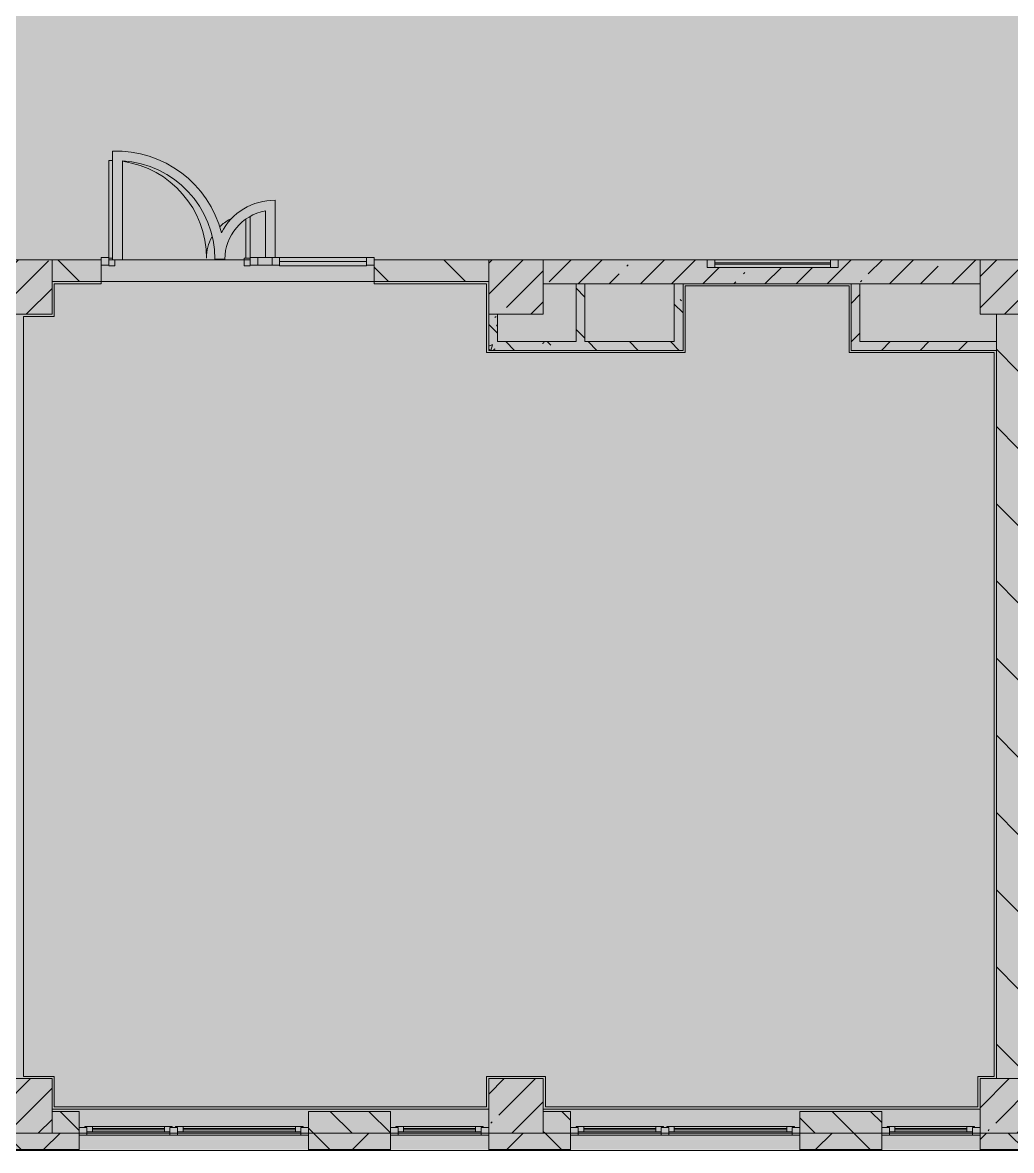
# Model space of a CAD drawing. Header units: millimetres. Extents: x 35524 to 235479, y -8553 to 29000.
# Drawn here: x 156109 to 165167, y -258 to 10072 of the extents above; entities that cross this region are included whole.
import ezdxf

# ---------------------------------------------------------------- set-up
doc = ezdxf.new("R2010")
doc.units = ezdxf.units.MM
doc.layers.add('A-DETL-GENF-3', color=7, linetype='Continuous', lineweight=9, true_color=0xc0c0c0, transparency=0.4)
for name, color, linetype, lineweight, true_color in [('A-DETL-GENF-5', 7, 'Continuous', 5, 0xb7b7b7), ('A-DOOR-3', 7, 'Continuous', 5, 0xe2e2e2), ('A-DOOR-4', 7, 'Continuous', 5, 0xb7b7b7), ('A-FLOR-1', 7, 'Continuous', 5, 0xb7b7b7), ('A-GLAZ-3', 7, 'Continuous', 5, 0x737373), ('A-GLAZ-CURT-2', 7, 'Continuous', 5, 0x737373), ('A-GLAZ-CWMG-2', 7, 'Continuous', 5, 0x737373), ('A-WALL-7', 7, 'Continuous', 5, 0x737373), ('A-WALL-8', 7, 'Continuous', 9, 0x737373), ('I-WALL-23', 7, 'Continuous', 5, 0x737373), ('I-WALL-25', 7, 'Continuous', 5, 0x787878), ('S-COLS-2', 7, 'Continuous', 5, 0x737373)]:
    doc.layers.add(name, color=color, linetype=linetype, lineweight=lineweight, true_color=true_color)
for name, color, linetype, lineweight in [('A-WALL', 7, 'Continuous', 9), ('A-WALL-6', 7, 'Continuous', 5), ('I-WALL-24', 7, 'Continuous', 5), ('S-COLS-1', 7, 'Continuous', 5)]:
    doc.layers.add(name, color=color, linetype=linetype, lineweight=lineweight)
pattern_1 = [(45, (108468.84, 0), (-353.5534, 353.5534), []), (135, (108468.84, 0), (-353.5534, -353.5534), [])]
pattern_2 = [(135, (108468.84, 0), (-353.5534, -353.5534), [])]
pattern_3 = [(45, (108468.84, 0), (-176.7767, 176.7767), [])]
pattern_4 = [(135, (108468.84, 0), (-377.171, -377.171), [533.4, -88.9, 17.78, -88.9]), (135, (108468.84, 376.94), (-377.171, -377.171), []), (50, (108468.84, 0), (637.6445, -55.7866), [66.675, -733.425]), (355, (108468.84, 0), (-123.3494, 668.699), [53.34, -586.74]), (100.451, (108522, -4.65), (514.299, 612.908), [56.665, -623.315]), (46.184, (108468.84, 177.8), (948.776, -147.15), [100.012, -1100.137]), (96.636, (108547.9, 165.5), (830.909, 865.997), [84.998, -934.973]), (351.184, (108468.8, 177.8), (830.918, 865.988), [80.01, -880.11]), (21, (108557.74, 133.35), (530.6506, -357.9283), [66.675, -733.425]), (326, (108557.74, 133.35), (216.308, 644.6585), [53.34, -586.74]), (71.451, (108601.96, 103.5), (746.9596, 286.724), [56.665, -623.315]), (37.5, (108468.84, 0), (10.8105, 295.9426), [16.764, -562.864, 16.764, -578.866, -588.962]), (37.5, (108468.84, 0), (10.8105, 295.9426), [-1175.258, 16.764, -572.198]), (7.5, (108468.84, 0), (233.8692, 350.6318), [16.764, -322.834, 16.764, -549.529, -224.472]), (7.5, (108468.84, 0), (233.8692, 350.6318), [-905.891, 16.764, -207.708]), (327.5, (108270.6, 0), (474.5678, -20.0513), [16.764, -205.486, 16.764, -676.656, -920.115]), (327.5, (108270.6, 0), (474.5678, -20.0513), [-915.67, 16.764, -903.351]), (317.5, (108181.7, 0), (518.4522, 88.9934), [16.764, -272.161, 16.764, -443.738, -653.415]), (317.5, (108181.7, 0), (518.4522, 88.9934), [-749.427, 16.764, -636.651])]

# ---------------------------------------------------------------- blocks, each defined once
blk = doc.blocks.new('BSC_Колонна _Прямоугольная - 500х500-V104-3_4_2_птичка')
at = {"layer": 'S-COLS-1'}
h = blk.add_hatch(dxfattribs=at)
h.set_pattern_fill('FP_79', color=256, style=0, pattern_type=2)
h.set_pattern_definition([(45, (-47660, -7650), (-285.123, 285.123), []), (45, (-47374.88, -7650), (-285.123, 285.123), [504.031, -100.806, 16.764, -84.042])])
h.paths.add_polyline_path([(-113, -250), (250, -250), (250, 250), (-250, 250), (-250, -250)])
at = {"layer": 'S-COLS-2'}
for p, q in [((250, 250), (-250, 250)), ((-250, 250), (-250, -250)), ((250, -250), (250, 250)), ((-250, -250), (250, -250))]:
    blk.add_line(p, q, dxfattribs=at)
blk = doc.blocks.new('BSC_Колонна _Прямоугольная - 500х500-V105-3_4_2_птичка')
at = {"layer": 'S-COLS-1'}
h = blk.add_hatch(dxfattribs=at)
h.set_pattern_fill('FP_80', color=256, style=0, pattern_type=2)
h.set_pattern_definition([(45, (-52160, -7650), (-285.123, 285.123), []), (45, (-51874.88, -7650), (-285.123, 285.123), [504.031, -100.806, 16.764, -84.042])])
h.paths.add_polyline_path([(-250, -250), (250, -250), (250, 250), (-250, 250)])
at = {"layer": 'S-COLS-2'}
for p, q in [((250, 250), (-250, 250)), ((-250, 250), (-250, -250)), ((250, -250), (250, 250)), ((-250, -250), (250, -250))]:
    blk.add_line(p, q, dxfattribs=at)
blk = doc.blocks.new('BSC_Колонна _Прямоугольная - 500х500-V111-3_4_2_птичка')
at = {"layer": 'S-COLS-1'}
h = blk.add_hatch(dxfattribs=at)
h.set_pattern_fill('FP_86', color=256, style=0, pattern_type=2)
h.set_pattern_definition([(45, (-47660, -150), (-285.123, 285.123), []), (45, (-47374.88, -150), (-285.123, 285.123), [504.031, -100.806, 16.764, -84.042])])
h.paths.add_polyline_path([(-250, -250), (250, -250), (250, 250), (-250, 250)])
at = {"layer": 'S-COLS-2'}
for p, q in [((250, 250), (-250, 250)), ((-250, 250), (-250, -250)), ((250, -250), (250, 250)), ((-250, -250), (250, -250))]:
    blk.add_line(p, q, dxfattribs=at)
blk = doc.blocks.new('BSC_Колонна _Прямоугольная - 500х500-V112-3_4_2_птичка')
at = {"layer": 'S-COLS-1'}
h = blk.add_hatch(dxfattribs=at)
h.set_pattern_fill('FP_87', color=256, style=0, pattern_type=2)
h.set_pattern_definition([(45, (-52160, -150), (-285.123, 285.123), []), (45, (-51874.88, -150), (-285.123, 285.123), [504.031, -100.806, 16.764, -84.042])])
h.paths.add_polyline_path([(-250, -250), (250, -250), (250, 250), (-250, 250)])
at = {"layer": 'S-COLS-2'}
for p, q in [((250, 250), (-250, 250)), ((-250, 250), (-250, -250)), ((250, -250), (250, 250)), ((-250, -250), (250, -250))]:
    blk.add_line(p, q, dxfattribs=at)
blk = doc.blocks.new('BSC_Колонна _Прямоугольная - 500х500-V125-3_4_2_птичка')
at = {"layer": 'S-COLS-1'}
h = blk.add_hatch(dxfattribs=at)
h.set_pattern_fill('FP_109', color=256, style=0, pattern_type=2)
h.set_pattern_definition([(45, (-56660, -150), (-285.123, 285.123), []), (45, (-56374.88, -150), (-285.123, 285.123), [504.031, -100.806, 16.764, -84.042])])
h.paths.add_polyline_path([(-250, -250), (250, -250), (250, 250), (-250, 250), (-250, 80)])
at = {"layer": 'S-COLS-2'}
for p, q in [((250, 250), (-250, 250)), ((-250, 250), (-250, -250)), ((250, -250), (250, 250)), ((-250, -250), (250, -250))]:
    blk.add_line(p, q, dxfattribs=at)
blk = doc.blocks.new('BSC_Колонна _Прямоугольная - 500х500-V126-3_4_2_птичка')
at = {"layer": 'S-COLS-1'}
h = blk.add_hatch(dxfattribs=at)
h.set_pattern_fill('FP_110', color=256, style=0, pattern_type=2)
h.set_pattern_definition([(45, (-56660, -7650), (-285.123, 285.123), []), (45, (-56374.88, -7650), (-285.123, 285.123), [504.031, -100.806, 16.764, -84.042])])
h.paths.add_polyline_path([(-250, -250), (250, -250), (250, 250), (-250, 250)])
at = {"layer": 'S-COLS-2'}
for p, q in [((250, 250), (-250, 250)), ((-250, 250), (-250, -250)), ((250, -250), (250, 250)), ((-250, -250), (250, -250))]:
    blk.add_line(p, q, dxfattribs=at)
blk = doc.blocks.new('120_Окно_СКБ_1Ст - 120_Окно_СКБ_1Ст 900х2500_h_-V136-3_4_2_птичка')
at = {"layer": 'A-GLAZ-3'}
for p, q in [((-450, -127), (-450, -57)), ((-450, -57), (-380, -57)), ((450, -57), (-450, -57)), ((-380, -57), (-380, -127)), ((380, -87), (-380, -87)), ((-380, -87), (-380, -127)), ((-330, -137), (-330, -87)), ((330, -137), (330, -87)), ((380, -127), (380, -57)), ((380, -57), (450, -57)), ((380, -127), (380, -87)), ((450, -57), (450, -127)), ((-380, -127), (-450, -127)), ((-450, -127), (-400, -127)), ((-380, -127), (-400, -127)), ((-400, -127), (-400, -137)), ((-400, -137), (400, -137)), ((400, -137), (-400, -137)), ((-330, -107), (330, -107)), ((330, -117), (-330, -117)), ((450, -127), (380, -127)), ((400, -127), (380, -127)), ((400, -127), (450, -127)), ((400, -137), (400, -127))]:
    blk.add_line(p, q, dxfattribs=at)
blk = doc.blocks.new('120_Окно_СКБ_2Ст - 120_Окно_СКБ_2Ст 2100х2400 _мал створка справа_-V137-3_4_2_птичка')
at = {"layer": 'A-GLAZ-3'}
for p, q in [((-1050, -127), (-1050, -57)), ((-1050, -57), (-980, -57)), ((1050, -57), (-1050, -57)), ((-980, -57), (-980, -127)), ((150, -87), (-980, -87)), ((-980, -87), (-980, -127)), ((-930, -137), (-930, -87)), ((100, -137), (100, -87)), ((150, -127), (150, -57)), ((150, -57), (220, -57)), ((150, -127), (150, -87)), ((220, -57), (220, -127)), ((980, -87), (220, -87)), ((220, -87), (220, -127)), ((270, -137), (270, -87)), ((930, -137), (930, -87)), ((980, -127), (980, -57)), ((980, -57), (1050, -57)), ((980, -127), (980, -87)), ((1050, -57), (1050, -127)), ((-980, -127), (-1050, -127)), ((-1050, -127), (-1000, -127)), ((-980, -127), (-1000, -127)), ((-1000, -127), (-1000, -137)), ((-1000, -137), (170, -137)), ((170, -137), (-1000, -137)), ((-930, -107), (100, -107)), ((100, -117), (-930, -117)), ((220, -127), (150, -127)), ((170, -127), (150, -127)), ((170, -127), (200, -127)), ((170, -137), (170, -127)), ((220, -127), (200, -127)), ((200, -127), (200, -137)), ((200, -137), (1000, -137)), ((1000, -137), (200, -137)), ((270, -107), (930, -107)), ((930, -117), (270, -117)), ((1050, -127), (980, -127)), ((1000, -127), (980, -127)), ((1000, -127), (1050, -127)), ((1000, -137), (1000, -127))]:
    blk.add_line(p, q, dxfattribs=at)
blk = doc.blocks.new('120_Окно_СКБ_1Ст - 120_Окно_СКБ_1Ст 900х2500_h_-V207-3_4_2_птичка')
at = {"layer": 'A-GLAZ-3'}
for p, q in [((-450, -127), (-450, -57)), ((-450, -57), (-380, -57)), ((450, -57), (-450, -57)), ((-380, -57), (-380, -127)), ((380, -87), (-380, -87)), ((-380, -87), (-380, -127)), ((-330, -137), (-330, -87)), ((330, -137), (330, -87)), ((380, -127), (380, -57)), ((380, -57), (450, -57)), ((380, -127), (380, -87)), ((450, -57), (450, -127)), ((-380, -127), (-450, -127)), ((-450, -127), (-400, -127)), ((-380, -127), (-400, -127)), ((-400, -127), (-400, -137)), ((-400, -137), (400, -137)), ((400, -137), (-400, -137)), ((-330, -107), (330, -107)), ((330, -117), (-330, -117)), ((450, -127), (380, -127)), ((400, -127), (380, -127)), ((400, -127), (450, -127)), ((400, -137), (400, -127))]:
    blk.add_line(p, q, dxfattribs=at)
blk = doc.blocks.new('Прямоугольный импост - 50 x 70 мм-V266-3_4_2_птичка')
at = {"layer": 'A-GLAZ-CWMG-2'}
for p, q in [((-70, 35), (0, 35)), ((-70, -35), (-70, 35)), ((0, 35), (0, -35)), ((0, -35), (-70, -35))]:
    blk.add_line(p, q, dxfattribs=at)
blk = doc.blocks.new('Дверь_Витражная_остекление_ - ДВН_ДАО_Главный вход_1200 в свету-V267-3_4_2_птичка')
at = {"layer": 'A-DOOR-3'}
for points in [[(-647, 30), (-613, 35), (-613, 925), (-647, 922), (-647, 35)], [(607, 30), (647, 35), (647, 410), (607, 378), (607, 35)]]:
    blk.add_hatch(color=256, dxfattribs=at).paths.add_polyline_path(points)
at = {"layer": 'A-DETL-GENF-5'}
for p, q in [((-613, 925), (-647, 925)), ((-647, 925), (-647, 35)), ((607, 385), (607, 30)), ((647, 35), (647, 410)), ((-647, 30), (-613, 30)), ((-613, 30), (-647, 30)), ((-592, -40), (-592, 15)), ((592, -40), (592, 30)), ((592, 30), (647, 30)), ((607, 30), (647, 30)), ((-647, -40), (-592, -40)), ((647, -40), (592, -40))]:
    blk.add_line(p, q, dxfattribs=at)
at = {"layer": 'A-DOOR-4'}
for p, q in [((-647, 925), (-647, 35)), ((647, 410), (647, 35))]:
    blk.add_line(p, q, dxfattribs=at)
for centre, radius, start, end in [((-647, 30), 895, 87.7864, 90), ((-647, 30), 895, 360, 81.929), ((647, 30), 400, 117.1206, 134.5389), ((647, 30), 400, 151.213, 180)]:
    blk.add_arc(centre, radius, start, end, dxfattribs=at)
blk = doc.blocks.new('Системная панель - Стемалит - 40мм-V268-3_4_2_птичка')
at = {"layer": 'A-GLAZ-CURT-2'}
for p, q in [((65, 35), (-65, 35)), ((-65, 35), (-65, -35)), ((65, -35), (65, 35)), ((-65, -35), (65, -35))]:
    blk.add_line(p, q, dxfattribs=at)
blk = doc.blocks.new('Прямоугольный импост - 50 x 70 мм-V269-3_4_2_птичка')
at = {"layer": 'A-GLAZ-CWMG-2'}
for p, q in [((-35, 35), (35, 35)), ((-35, -35), (-35, 35)), ((35, 35), (35, -35)), ((35, -35), (-35, -35))]:
    blk.add_line(p, q, dxfattribs=at)
blk = doc.blocks.new('Прямоугольный импост - 50 x 70 мм-V270-3_4_2_птичка')
at = {"layer": 'A-GLAZ-CWMG-2'}
for p, q in [((0, 35), (-70, 35)), ((-70, 35), (-70, -35)), ((0, -35), (0, 35)), ((-70, -35), (0, -35))]:
    blk.add_line(p, q, dxfattribs=at)
blk = doc.blocks.new('Системная панель - Стекло - 40мм-V274-3_4_2_птичка')
at = {"layer": 'A-GLAZ-CURT-2'}
for p, q in [((397.5, 0), (-397.5, 0)), ((-397.5, 0), (-397.5, -40)), ((397.5, -40), (397.5, 0)), ((-397.5, -40), (397.5, -40))]:
    blk.add_line(p, q, dxfattribs=at)
blk = doc.blocks.new('Прямоугольный импост - 50 x 70 мм-V272-3_4_2_птичка')
at = {"layer": 'A-GLAZ-CWMG-2'}
for p, q in [((-35, 35), (35, 35)), ((-35, -35), (-35, 35)), ((35, 35), (35, -35)), ((35, -35), (-35, -35))]:
    blk.add_line(p, q, dxfattribs=at)
blk = doc.blocks.new('Прямоугольный импост - 50 x 70 мм-V273-3_4_2_птичка')
at = {"layer": 'A-GLAZ-CWMG-2'}
blk.add_line((42060, 7920), (41265, 7920), dxfattribs=at)
blk = doc.blocks.new('120_Окно_СКБ_1Ст - 120_Окно_СКБ_1Ст 400х1200 EI30-V279-3_4_2_птичка')
at = {"layer": 'A-GLAZ-3'}
for p, q in [((-600, 40), (-600, 110)), ((-600, 110), (-530, 110)), ((600, 110), (-600, 110)), ((-530, 110), (-530, 40)), ((530, 40), (530, 110)), ((530, 110), (600, 110)), ((600, 110), (600, 40)), ((-530, 40), (-600, 40)), ((-600, 40), (600, 40)), ((530, 80), (-530, 80)), ((530, 70), (-530, 70)), ((600, 40), (530, 40))]:
    blk.add_line(p, q, dxfattribs=at)

msp = doc.modelspace()

# ---------------------------------------------------------------- hatches: boundary and pattern name
at = {"layer": 'A-DETL-GENF-3'}
msp.add_hatch(color=256, dxfattribs=at).paths.add_polyline_path([(179320.8, -251.7), (184318.8, -251.7), (184318.8, 3288.3), (193038.8, 3288.3), (193038.8, 27348.3), (150378.8, 27348.3), (150378.8, 23888.3), (146779, 23888.3), (146779, -251.7), (178388.6, -251.7)])
at = {"layer": 'A-WALL-6'}
h = msp.add_hatch(dxfattribs=at)
h.set_pattern_fill('FP_100', color=256, style=0, pattern_type=2)
h.set_pattern_definition([(135, (108468.84, 0), (-176.7767, -176.7767), [])])
h.paths.add_polyline_path([(173727.6, -100), (173878.8, -100), (173878.8, 100), (173628.8, 100), (173628.8, -100)])
h.paths.add_polyline_path([(163473.3, -100), (163978.8, -100), (163978.8, 100), (163228.8, 100), (163228.8, -100)])
h.paths.add_polyline_path([(165378.8, -100), (166278.8, -100), (166278.8, 100), (165378.8, 100), (165378.8, -52.2)])
h.paths.add_polyline_path([(172728.8, -100), (172728.8, 100), (172178.8, 100), (172178.8, -100)])
h.paths.add_polyline_path([(169878.8, -100), (170078.8, -100), (170078.8, 100), (169878.8, 100), (169878.8, 42.9)])
h.paths.add_polyline_path([(156628.8, -100), (156628.8, 100), (156378.8, 100), (156378.8, -100)])
h.paths.add_polyline_path([(159478.8, -100), (159478.8, 100), (158728.8, 100), (158728.8, -100)])
h.paths.add_polyline_path([(152286.9, -100), (152778.8, -100), (152778.8, 100), (151878.8, 100), (151878.8, -100)])
h.paths.add_polyline_path([(160878.8, -100), (161128.8, -100), (161128.8, 100), (160878.8, 100), (160878.8, 33.3)])
h.paths.add_polyline_path([(151378.8, -100), (151378.8, 100), (151128.8, 100), (151128.8, -100)])
h.paths.add_polyline_path([(150228.8, -100), (150228.8, 100), (149608.8, 100), (149608.8, -100)])
h.paths.add_polyline_path([(146958.8, -100), (147008.8, -100), (147008.8, 100), (146958.8, 100)])
h = msp.add_hatch(dxfattribs=at)
h.set_pattern_fill('FP_102', color=256, style=0, pattern_type=2)
h.set_pattern_definition(pattern_1)
h.paths.add_polyline_path([(165095.9, -250), (165095.9, -100), (164878.8, -100), (164878.8, -250)])
h.paths.add_polyline_path([(163978.8, -250), (163978.8, -100), (163228.8, -100), (163228.8, -250), (163473.3, -250)])
h.paths.add_polyline_path([(150228.8, -250), (150228.8, -100), (149608.8, -100), (149608.8, -250)])
h.paths.add_polyline_path([(152778.8, -250), (152778.8, -100), (151128.8, -100), (151128.8, -250), (152286.9, -250)])
h.paths.add_polyline_path([(156628.8, -250), (156628.8, -100), (155878.8, -100), (155878.8, -250), (156378.8, -250)])
h.paths.add_polyline_path([(161128.8, -250), (161128.8, -100), (160378.8, -100), (160378.8, -250), (160676.7, -250)])
h.paths.add_polyline_path([(158728.8, -250), (159478.8, -250), (159478.8, -100), (158728.8, -100)])
h.paths.add_polyline_path([(146779, -250), (147508.8, -250), (147508.8, -100), (146779, -100), (146779, -182.3)])
h = msp.add_hatch(dxfattribs=at)
h.set_pattern_fill('FP_102', color=256, style=0, pattern_type=2)
h.set_pattern_definition(pattern_1)
h.paths.add_polyline_path([(179128.8, -250), (179128.8, -100), (175528.8, -100), (175528.8, -250), (178388.6, -250)])
h.paths.add_polyline_path([(184168.8, -250), (184168.8, -100), (180028.8, -100), (180028.8, -250), (183981.8, -250)])
h.paths.add_polyline_path([(166269.9, -250), (166278.8, -250), (166278.8, -100), (165095.9, -100), (165095.9, -250), (165337.7, -250)])
h.paths.add_polyline_path([(169878.8, -250), (170078.8, -250), (170078.8, -100), (169378.8, -100), (169378.8, -250)])
h.paths.add_polyline_path([(172178.8, -250), (172728.8, -250), (172728.8, -100), (172178.8, -100)])
h.paths.add_polyline_path([(174378.8, -250), (174628.8, -250), (174628.8, -100), (173628.8, -100), (173628.8, -250), (173878.8, -250)])
at = {"layer": 'I-WALL-24'}
h = msp.add_hatch(dxfattribs=at)
h.set_pattern_fill('FP_101', color=256, style=0, pattern_type=2)
h.set_pattern_definition(pattern_2)
h.paths.add_polyline_path([(159744.5, 7700), (160378.8, 7700), (160378.8, 7900), (159328.8, 7900), (159328.8, 7700)])
h.paths.add_polyline_path([(156378.8, 7700), (156828.8, 7700), (156828.8, 7900), (156378.8, 7900), (156378.8, 7750.3)])
h = msp.add_hatch(dxfattribs=at)
h.set_pattern_fill('FP_98', color=256, style=0, pattern_type=2)
h.set_pattern_definition([(45, (108468.84, 0), (-285.123, 285.123), []), (45, (108753.96, 0), (-285.123, 285.123), [504.031, -100.806, 16.764, -84.042])])
h.paths.add_polyline_path([(164878.8, 7680), (164878.8, 7900), (163578.8, 7900), (163578.8, 7830), (162378.8, 7830), (162378.8, 7900), (160878.8, 7900), (160878.8, 7680), (163778.8, 7680)])
h = msp.add_hatch(dxfattribs=at)
h.set_pattern_fill('FP_103', color=256, style=0, pattern_type=2)
h.set_pattern_definition(pattern_3)
h.paths.add_polyline_path([(163778.8, 7070), (163778.8, 7680), (163698.8, 7680), (163698.8, 7070)])
h = msp.add_hatch(dxfattribs=at)
h.set_pattern_fill('FP_101', color=256, style=0, pattern_type=2)
h.set_pattern_definition(pattern_2)
h.paths.add_polyline_path([(165029.6, 400), (165229.6, 400), (165229.6, 7400), (165029.6, 7400), (165029.6, 808.9)])
h = msp.add_hatch(dxfattribs=at)
h.set_pattern_fill('FP_103', color=256, style=0, pattern_type=2)
h.set_pattern_definition(pattern_3)
h.paths.add_polyline_path([(165029.6, 7070), (165029.6, 7150), (163778.8, 7150), (163778.8, 7070)])
at = {"layer": 'I-WALL-25'}
h = msp.add_hatch(dxfattribs=at)
h.set_pattern_fill('FP_108', color=256, style=0, pattern_type=2)
h.set_pattern_definition(pattern_4)
h.paths.add_polyline_path([(161258.8, 7150), (161258.8, 7680), (161178.8, 7680), (161178.8, 7150)])
h = msp.add_hatch(dxfattribs=at)
h.set_pattern_fill('FP_108', color=256, style=0, pattern_type=2)
h.set_pattern_definition(pattern_4)
h.paths.add_polyline_path([(162158.8, 7150), (162158.8, 7680), (162078.8, 7680), (162078.8, 7150)])
h = msp.add_hatch(dxfattribs=at)
h.set_pattern_fill('FP_108', color=256, style=0, pattern_type=2)
h.set_pattern_definition(pattern_4)
h.paths.add_polyline_path([(160458.8, 7150), (160458.8, 7400), (160378.8, 7400), (160378.8, 7150)])
h = msp.add_hatch(dxfattribs=at)
h.set_pattern_fill('FP_108', color=256, style=0, pattern_type=2)
h.set_pattern_definition(pattern_4)
h.paths.add_polyline_path([(161608.9, 7070), (162158.8, 7070), (162158.8, 7150), (160378.8, 7150), (160378.8, 7070)])

# ---------------------------------------------------------------- linework, layer by layer
at = {"layer": 'A-FLOR-1'}
for p, q in [((156932.9, 8894.4), (156932.9, 7900)), ((157022.9, 7900), (157022.9, 8806.8)), ((158423, 7920), (158423, 8443.9)), ((158333, 8346.4), (158333, 7920)), ((156932.9, 7900), (157022.9, 7900)), ((157871.5, 7903.5), (157961.5, 7903.5)), ((156828.8, 7680), (156398.8, 7680)), ((156398.8, 7680), (156398.8, 7380)), ((156828.8, 7700), (156828.8, 7680)), ((159328.8, 7680), (159328.8, 7700)), ((160358.8, 7680), (159328.8, 7680)), ((160358.8, 7050), (160358.8, 7680)), ((163678.8, 7660), (162178.8, 7660)), ((162178.8, 7660), (162178.8, 7050)), ((163678.8, 7050), (163678.8, 7660)), ((156398.8, 7380), (156118.8, 7380)), ((156118.8, 7380), (156118.8, 420)), ((162178.8, 7050), (160358.8, 7050)), ((165009.6, 7050), (163678.8, 7050)), ((165009.6, 420), (165009.6, 7050)), ((156118.8, 420), (156398.8, 420)), ((156398.8, 420), (156398.8, 140)), ((160358.8, 140), (160358.8, 420)), ((160358.8, 420), (160898.8, 420)), ((160898.8, 420), (160898.8, 140)), ((164858.8, 140), (164858.8, 420)), ((164858.8, 420), (165009.6, 420)), ((156398.8, 140), (160358.8, 140)), ((160898.8, 140), (164858.8, 140))]:
    msp.add_line(p, q, dxfattribs=at)
for centre, radius, start, end in [((156966.5, 7900), 995, 14.33829, 91.93805), ((156966.5, 7903.5), 905, 360, 86.42904), ((158415.5, 7900), 544, 89.21005, 153.06648), ((158415.5, 7900), 454, 100.46985, 179.55829)]:
    msp.add_arc(centre, radius, start, end, dxfattribs=at)
at = {"layer": 'A-WALL'}
for p, q in [((155878.8, -253), (156628.8, -253)), ((158728.8, -253), (159478.8, -253)), ((160378.8, -253), (161128.8, -253)), ((163228.8, -253), (163978.8, -253)), ((164878.8, -253), (166278.8, -253))]:
    msp.add_line(p, q, dxfattribs=at)
at = {"layer": 'A-WALL-6'}
for p, q in [((158728.8, -258), (144991.8, -258)), ((173628.8, -258), (158728.8, -258))]:
    msp.add_line(p, q, dxfattribs=at)
at = {"layer": 'A-WALL-7'}
for p, q in [((156628.8, 100), (156378.8, 100)), ((156628.8, -258), (156628.8, 100)), ((159478.8, 100), (158728.8, 100)), ((158728.8, 100), (158728.8, -258)), ((159478.8, -258), (159478.8, 100)), ((161128.8, 100), (160878.8, 100)), ((161128.8, -258), (161128.8, 100)), ((163978.8, 100), (163228.8, 100)), ((163228.8, 100), (163228.8, -258)), ((163978.8, -258), (163978.8, 100)), ((156628.8, -100), (158728.8, -100)), ((159478.8, -100), (160378.8, -100)), ((160378.8, -100), (160378.8, -258)), ((161128.8, -100), (163228.8, -100)), ((163978.8, -100), (164878.8, -100)), ((164878.8, -100), (164878.8, -258))]:
    msp.add_line(p, q, dxfattribs=at)
at = {"layer": 'A-WALL-8'}
for p, q in [((162158.8, 7680), (162078.8, 7680)), ((163778.8, 7680), (163698.8, 7680)), ((165029.6, 7070), (165029.6, 7150)), ((156378.8, -100), (156628.8, -100)), ((158728.8, -100), (159478.8, -100)), ((160878.8, -100), (161128.8, -100)), ((163228.8, -100), (163978.8, -100)), ((155878.8, -250), (156628.8, -250)), ((158728.8, -250), (159478.8, -250)), ((160378.8, -250), (161128.8, -250)), ((163228.8, -250), (163978.8, -250)), ((164878.8, -250), (166278.8, -250))]:
    msp.add_line(p, q, dxfattribs=at)
at = {"layer": 'I-WALL-23'}
for p, q in [((156828.8, 7900), (156378.8, 7900)), ((156828.8, 7700), (156828.8, 7900)), ((156898.8, 7900), (156932.9, 7900)), ((157022.9, 7900), (158193.8, 7900)), ((160378.8, 7900), (159328.8, 7900)), ((159328.8, 7900), (159328.8, 7700)), ((162378.8, 7900), (160878.8, 7900)), ((164878.8, 7900), (163578.8, 7900)), ((160378.8, 7700), (156378.8, 7700)), ((160878.8, 7680), (162078.8, 7680)), ((161178.8, 7680), (161178.8, 7150)), ((161258.8, 7150), (161258.8, 7680)), ((162078.8, 7680), (162078.8, 7150)), ((162158.8, 7070), (162158.8, 7680)), ((162158.8, 7680), (163698.8, 7680)), ((163698.8, 7680), (163698.8, 7070)), ((163778.8, 7150), (163778.8, 7680)), ((163778.8, 7680), (164878.8, 7680)), ((160378.8, 7400), (160378.8, 7070)), ((160458.8, 7150), (160458.8, 7400)), ((165029.6, 7400), (165029.6, 7150)), ((161178.8, 7150), (160458.8, 7150)), ((162078.8, 7150), (161258.8, 7150)), ((165029.6, 7150), (163778.8, 7150)), ((160378.8, 7070), (162158.8, 7070)), ((163698.8, 7070), (165029.6, 7070)), ((165029.6, 7070), (165029.6, 400)), ((156378.8, 120), (160378.8, 120)), ((160878.8, 120), (164878.8, 120))]:
    msp.add_line(p, q, dxfattribs=at)

# ---------------------------------------------------------------- block references
at = {"layer": 'A-DOOR-4'}
msp.add_blockref('Дверь_Витражная_остекление_ - ДВН_ДАО_Главный вход_1200 в свету-V267-3_4_2_птичка', (157546.3, 7885), dxfattribs=at)
at = {"layer": 'A-GLAZ-3'}
msp.add_blockref('120_Окно_СКБ_1Ст - 120_Окно_СКБ_1Ст 400х1200 EI30-V279-3_4_2_птичка', (162978.8, 7790), dxfattribs=at)
at = {"layer": 'A-GLAZ-3', "rotation": 180}
for name, p in [('120_Окно_СКБ_2Ст - 120_Окно_СКБ_2Ст 2100х2400 _мал створка справа_-V137-3_4_2_птичка', (157678.8, -175)), ('120_Окно_СКБ_1Ст - 120_Окно_СКБ_1Ст 900х2500_h_-V207-3_4_2_птичка', (159928.8, -175)), ('120_Окно_СКБ_2Ст - 120_Окно_СКБ_2Ст 2100х2400 _мал створка справа_-V137-3_4_2_птичка', (162178.8, -175)), ('120_Окно_СКБ_1Ст - 120_Окно_СКБ_1Ст 900х2500_h_-V136-3_4_2_птичка', (164428.8, -175))]:
    msp.add_blockref(name, p, dxfattribs=at)
at = {"layer": 'A-GLAZ-CURT-2'}
for name, p in [('Системная панель - Стемалит - 40мм-V268-3_4_2_птичка', (158328.8, 7885)), ('Системная панель - Стекло - 40мм-V274-3_4_2_птичка', (158861.3, 7885))]:
    msp.add_blockref(name, p, dxfattribs=at)
at = {"layer": 'A-GLAZ-CWMG-2', "rotation": 180}
msp.add_blockref('Прямоугольный импост - 50 x 70 мм-V270-3_4_2_птичка', (156828.8, 7885), dxfattribs=at)
at = {"layer": 'A-GLAZ-CWMG-2', "extrusion": (0, 0, -1), "rotation": 180}
for name, p in [('Прямоугольный импост - 50 x 70 мм-V269-3_4_2_птичка', (-158228.8, 7885)), ('Прямоугольный импост - 50 x 70 мм-V272-3_4_2_птичка', (-158428.8, 7885)), ('Прямоугольный импост - 50 x 70 мм-V266-3_4_2_птичка', (-159328.8, 7885))]:
    msp.add_blockref(name, p, dxfattribs=at)
at = {"layer": 'A-GLAZ-CWMG-2'}
msp.add_blockref('Прямоугольный импост - 50 x 70 мм-V273-3_4_2_птичка', (117198.8, 0), dxfattribs=at)
at = {"layer": 'S-COLS-2'}
for name, p in [('BSC_Колонна _Прямоугольная - 500х500-V104-3_4_2_птичка', (156128.8, 7650)), ('BSC_Колонна _Прямоугольная - 500х500-V105-3_4_2_птичка', (160628.8, 7650)), ('BSC_Колонна _Прямоугольная - 500х500-V126-3_4_2_птичка', (165128.8, 7650)), ('BSC_Колонна _Прямоугольная - 500х500-V111-3_4_2_птичка', (156128.8, 150)), ('BSC_Колонна _Прямоугольная - 500х500-V112-3_4_2_птичка', (160628.8, 150)), ('BSC_Колонна _Прямоугольная - 500х500-V125-3_4_2_птичка', (165128.8, 150))]:
    msp.add_blockref(name, p, dxfattribs=at)

doc.saveas('drawing.dxf')
